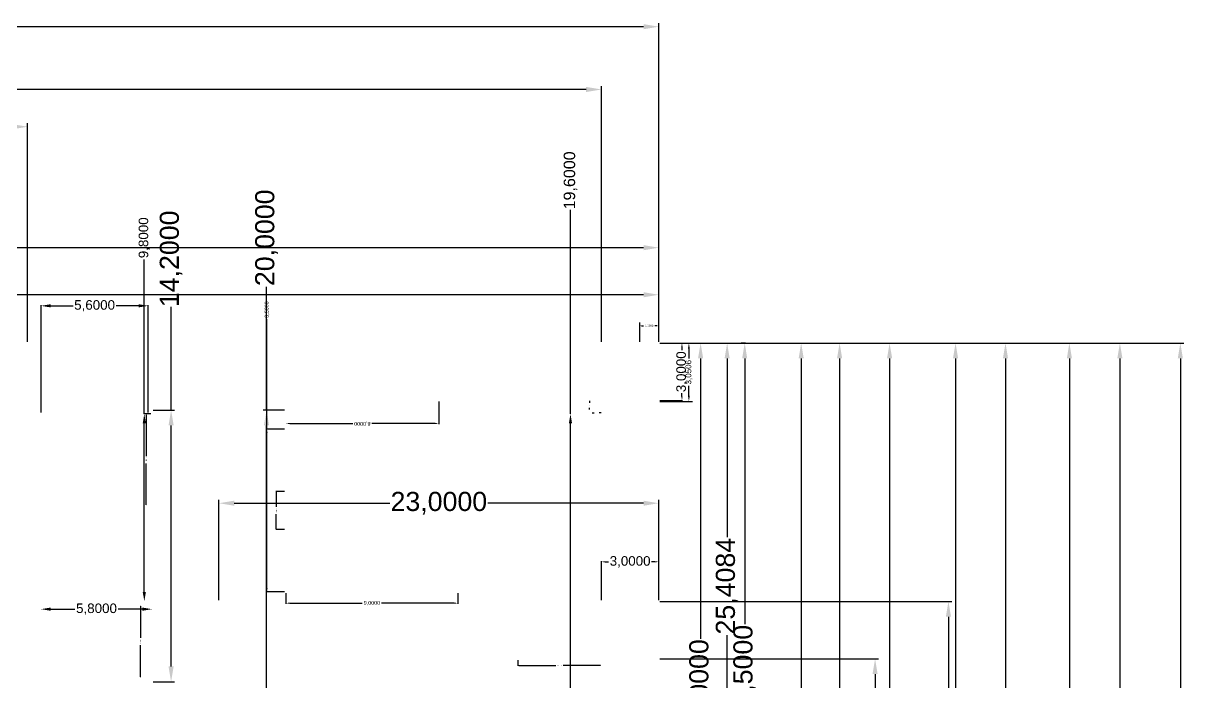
# Model space of a CAD drawing. Header units: millimetres. Extents: x -129 to 171, y -129 to 202.
# Drawn here: x 98.4 to 159.1, y 113.4 to 147.8 of the extents above; entities that cross this region are included whole.
import ezdxf

# ---------------------------------------------------------------- set-up
doc = ezdxf.new("R2010")
doc.units = ezdxf.units.MM
doc.header["$MEASUREMENT"] = 0
for name, color, linetype, plot in [('Dimenisuni corp 1', 11, 'Continuous', False), ('Dimensiune acoperis', 11, 'Continuous', False), ('Dimensiuni corp 0', 11, 'Continuous', False), ('Dimensiuni interior_0', 11, 'Continuous', False), ('Dimensiuni interior_1', 11, 'Continuous', False), ('Dimensiuni scară', 11, 'Continuous', False)]:
    doc.layers.add(name, color=color, linetype=linetype, plot=plot)
doc.styles.get("Standard").update_dxf_attribs({"font": 'arial.ttf'})
doc.dimstyles.new('Mici', dxfattribs={"dimtxt": 0.05, "dimasz": 0.05, "dimexe": 0.03, "dimexo": 0.0625, "dimgap": 0.09, "dimtad": 0, "dimdec": 4, "dimzin": 0, "dimtxsty": 'Standard', "dimcen": 0.09, "dimclrd": 1, "dimclre": 1, "dimadec": 0, "dimazin": 0, "dimtfac": 1, "dimtdec": 4, "dimtofl": 0, "dimtmove": 0, "dimatfit": 3, "dimfxl": 1, "dimtolj": 1, "dimtzin": 0, "dimarcsym": 0})
doc.dimstyles.get("Standard").update_dxf_attribs({"dimtxt": 0.18, "dimasz": 0.18, "dimexe": 0.18, "dimexo": 0.0625, "dimgap": 0.09, "dimtad": 0, "dimtih": 1, "dimtoh": 1, "dimdec": 4, "dimzin": 0, "dimdsep": 46, "dimtxsty": 'Standard', "dimcen": 0.09, "dimadec": 0, "dimazin": 0, "dimtfac": 1, "dimtdec": 4, "dimtofl": 0, "dimtmove": 0, "dimatfit": 3, "dimfxl": 1, "dimtolj": 1, "dimtzin": 0, "dimarcsym": 0})

# ---------------------------------------------------------------- blocks, each defined once
blk = doc.blocks.new('*D59')
at = {"layer": 'Defpoints', "color": 0, "transparency": 16777216}
for p in [(46.877, 146.801), (46.877, 133.551), (143.877, 133.551)]:
    blk.add_point(p, dxfattribs=at)
at = {"layer": 'Dimenisuni corp 1', "color": 1, "lineweight": -2, "transparency": 16777216}
for p, q in [((46.877, 133.614), (46.877, 146.981)), ((143.877, 133.614), (143.877, 146.981)), ((47.677, 146.801), (92.824, 146.801)), ((143.077, 146.801), (97.929, 146.801))]:
    blk.add_line(p, q, dxfattribs=at)
at = {"layer": 'Dimenisuni corp 1', "color": 1, "transparency": 16777216}
for points in [[(47.677, 146.934), (47.677, 146.667), (46.877, 146.801)], [(143.077, 146.934), (143.077, 146.667), (143.877, 146.801)]]:
    blk.add_solid(points, dxfattribs=at)
at = {"layer": 'Dimenisuni corp 1', "color": 0, "transparency": 16777216, "insert": (95.377, 146.801), "char_height": 1, "attachment_point": 5}
blk.add_mtext('\\A1;97,0000', dxfattribs=at)
blk = doc.blocks.new('*D60')
at = {"layer": 'Defpoints', "color": 0, "transparency": 16777216}
for p in [(146.877, 133.551), (146.877, 100.551), (149.062, 100.551)]:
    blk.add_point(p, dxfattribs=at)
at = {"layer": 'Dimenisuni corp 1', "color": 1, "lineweight": -2, "transparency": 16777216}
for p, q in [((146.939, 133.551), (149.242, 133.551)), ((149.062, 132.751), (149.062, 118.103)), ((149.062, 101.351), (149.062, 112.999)), ((146.939, 100.551), (149.242, 100.551))]:
    blk.add_line(p, q, dxfattribs=at)
at = {"layer": 'Dimenisuni corp 1', "color": 1, "transparency": 16777216}
for points in [[(148.929, 132.751), (149.196, 132.751), (149.062, 133.551)], [(148.929, 101.351), (149.196, 101.351), (149.062, 100.551)]]:
    blk.add_solid(points, dxfattribs=at)
at = {"layer": 'Dimenisuni corp 1', "color": 0, "transparency": 16777216, "insert": (149.062, 115.551), "char_height": 1, "attachment_point": 5, "rotation": 90}
blk.add_mtext('\\A1;33,0000', dxfattribs=at)
blk = doc.blocks.new('*D76')
at = {"layer": 'Defpoints', "color": 0, "transparency": 16777216}
for p in [(74.878, 136.074), (74.878, 133.551), (146.877, 133.551)]:
    blk.add_point(p, dxfattribs=at)
at = {"layer": 'Dimensiune acoperis', "color": 1, "lineweight": -2, "transparency": 16777216}
for p, q in [((74.878, 133.614), (74.878, 136.254)), ((75.678, 136.074), (107.823, 136.074)), ((146.077, 136.074), (112.931, 136.074)), ((146.877, 133.614), (146.877, 136.254))]:
    blk.add_line(p, q, dxfattribs=at)
at = {"layer": 'Dimensiune acoperis', "color": 1, "transparency": 16777216}
for points in [[(75.678, 136.208), (75.678, 135.941), (74.878, 136.074)], [(146.077, 136.208), (146.077, 135.941), (146.877, 136.074)]]:
    blk.add_solid(points, dxfattribs=at)
at = {"layer": 'Dimensiune acoperis', "color": 0, "transparency": 16777216, "insert": (110.377, 136.074), "char_height": 1, "attachment_point": 5}
blk.add_mtext('\\A1;71,9985', dxfattribs=at)
blk = doc.blocks.new('*D77')
at = {"layer": 'Defpoints', "color": 0, "transparency": 16777216}
for p in [(46.877, 138.534), (46.877, 134.551), (146.877, 133.551)]:
    blk.add_point(p, dxfattribs=at)
at = {"layer": 'Dimensiune acoperis', "color": 1, "lineweight": -2, "transparency": 16777216}
for p, q in [((46.877, 134.614), (46.877, 138.714)), ((47.677, 138.534), (93.983, 138.534)), ((146.077, 138.534), (99.77, 138.534)), ((146.877, 133.614), (146.877, 138.714))]:
    blk.add_line(p, q, dxfattribs=at)
at = {"layer": 'Dimensiune acoperis', "color": 1, "transparency": 16777216}
for points in [[(47.677, 138.668), (47.677, 138.401), (46.877, 138.534)], [(146.077, 138.668), (146.077, 138.401), (146.877, 138.534)]]:
    blk.add_solid(points, dxfattribs=at)
at = {"layer": 'Dimensiune acoperis', "color": 0, "transparency": 16777216, "insert": (96.877, 138.534), "char_height": 1, "attachment_point": 5}
blk.add_mtext('\\A1;100,0000', dxfattribs=at)
blk = doc.blocks.new('*D150')
at = {"layer": 'Defpoints', "color": 0, "transparency": 16777216}
for p in [(143.377, 130.051), (143.877, 130.051), (143.877, 129.896)]:
    blk.add_point(p, dxfattribs=at)
at = {"layer": 'Dimensiuni interior_1', "color": 1, "lineweight": -2, "transparency": 16777216}
for p, q in [((143.397, 129.896), (143.495, 129.896)), ((143.857, 129.896), (143.758, 129.896))]:
    blk.add_line(p, q, dxfattribs=at)
at = {"layer": 'Dimensiuni interior_1', "color": 1, "transparency": 16777216}
for points in [[(143.397, 129.9), (143.397, 129.893), (143.377, 129.896)], [(143.857, 129.9), (143.857, 129.893), (143.877, 129.896)]]:
    blk.add_solid(points, dxfattribs=at)
at = {"layer": 'Dimensiuni interior_1', "color": 0, "transparency": 16777216, "insert": (143.627, 129.896), "char_height": 0.02, "attachment_point": 5}
blk.add_mtext('\\A1;0,5000', dxfattribs=at)
blk = doc.blocks.new('*D151')
at = {"layer": 'Defpoints', "color": 0, "transparency": 16777216}
for p in [(143.257, 130.551), (143.377, 130.551), (143.377, 130.051)]:
    blk.add_point(p, dxfattribs=at)
at = {"layer": 'Dimensiuni interior_1', "color": 1, "lineweight": -2, "transparency": 16777216}
for p, q in [((143.257, 130.531), (143.257, 130.433)), ((143.257, 130.071), (143.257, 130.17))]:
    blk.add_line(p, q, dxfattribs=at)
at = {"layer": 'Dimensiuni interior_1', "color": 1, "transparency": 16777216}
for points in [[(143.253, 130.531), (143.26, 130.531), (143.257, 130.551)], [(143.253, 130.071), (143.26, 130.071), (143.257, 130.051)]]:
    blk.add_solid(points, dxfattribs=at)
at = {"layer": 'Dimensiuni interior_1', "color": 0, "transparency": 16777216, "insert": (143.257, 130.301), "char_height": 0.02, "attachment_point": 5, "rotation": 90}
blk.add_mtext('\\A1;0,5000', dxfattribs=at)
blk = doc.blocks.new('*D153')
at = {"layer": 'Defpoints', "color": 0, "transparency": 16777216}
for p in [(127.377, 130.051), (126.365, 110.051), (127.377, 110.051)]:
    blk.add_point(p, dxfattribs=at)
at = {"layer": 'Dimensiuni interior_1', "color": 1, "lineweight": -2, "transparency": 16777216}
for p, q in [((126.365, 130.051), (126.365, 136.49)), ((127.314, 130.051), (126.185, 130.051)), ((126.365, 110.851), (126.365, 129.251)), ((127.314, 110.051), (126.185, 110.051))]:
    blk.add_line(p, q, dxfattribs=at)
at = {"layer": 'Dimensiuni interior_1', "color": 1, "transparency": 16777216}
for points in [[(126.231, 129.251), (126.498, 129.251), (126.365, 130.051)], [(126.231, 110.851), (126.498, 110.851), (126.365, 110.051)]]:
    blk.add_solid(points, dxfattribs=at)
at = {"layer": 'Dimensiuni interior_1', "color": 0, "transparency": 16777216, "insert": (126.365, 139.051), "char_height": 1, "attachment_point": 5, "rotation": 90}
blk.add_mtext('\\A1;20,0000', dxfattribs=at)
blk = doc.blocks.new('*D155')
at = {"layer": 'Defpoints', "color": 0, "transparency": 16777216}
for p in [(143.177, 129.851), (142.258, 110.251), (143.177, 110.251)]:
    blk.add_point(p, dxfattribs=at)
at = {"layer": 'Dimensiuni interior_1', "color": 1, "lineweight": -2, "transparency": 16777216}
for p, q in [((142.258, 129.851), (142.258, 140.512)), ((142.258, 110.751), (142.258, 129.351))]:
    blk.add_line(p, q, dxfattribs=at)
at = {"layer": 'Dimensiuni interior_1', "color": 1, "transparency": 16777216}
for points in [[(142.175, 129.351), (142.342, 129.351), (142.258, 129.851)], [(142.175, 110.751), (142.342, 110.751), (142.258, 110.251)]]:
    blk.add_solid(points, dxfattribs=at)
at = {"layer": 'Dimensiuni interior_1', "color": 0, "transparency": 16777216, "insert": (142.258, 142.051), "char_height": 0.6, "attachment_point": 5, "rotation": 90}
blk.add_mtext('\\A1;19,6000', dxfattribs=at)
blk = doc.blocks.new('*D158')
at = {"layer": 'Defpoints', "color": 0, "transparency": 16777216}
for p in [(127.377, 129.051), (126.389, 120.551), (127.377, 120.551)]:
    blk.add_point(p, dxfattribs=at)
at = {"layer": 'Dimensiuni interior_1', "color": 1, "lineweight": -2, "transparency": 16777216}
for p, q in [((126.389, 129.051), (126.389, 134.796)), ((127.314, 129.051), (126.359, 129.051)), ((126.389, 120.751), (126.389, 128.851)), ((127.314, 120.551), (126.359, 120.551))]:
    blk.add_line(p, q, dxfattribs=at)
at = {"layer": 'Dimensiuni interior_1', "color": 1, "transparency": 16777216}
for points in [[(126.356, 128.851), (126.422, 128.851), (126.389, 129.051)], [(126.356, 120.751), (126.422, 120.751), (126.389, 120.551)]]:
    blk.add_solid(points, dxfattribs=at)
at = {"layer": 'Dimensiuni interior_1', "color": 0, "transparency": 16777216, "insert": (126.389, 135.301), "char_height": 0.2, "attachment_point": 5, "rotation": 90}
blk.add_mtext('\\A1;8,5000', dxfattribs=at)
blk = doc.blocks.new('*D159')
at = {"layer": 'Defpoints', "color": 0, "transparency": 16777216}
for p in [(127.377, 120.551), (136.377, 120.551), (136.377, 119.958)]:
    blk.add_point(p, dxfattribs=at)
at = {"layer": 'Dimensiuni interior_1', "color": 1, "lineweight": -2, "transparency": 16777216}
for p, q in [((127.377, 120.489), (127.377, 119.928)), ((136.377, 120.489), (136.377, 119.928)), ((127.577, 119.958), (131.372, 119.958)), ((136.177, 119.958), (132.381, 119.958))]:
    blk.add_line(p, q, dxfattribs=at)
at = {"layer": 'Dimensiuni interior_1', "color": 1, "transparency": 16777216}
for points in [[(127.577, 119.991), (127.577, 119.925), (127.377, 119.958)], [(136.177, 119.991), (136.177, 119.925), (136.377, 119.958)]]:
    blk.add_solid(points, dxfattribs=at)
at = {"layer": 'Dimensiuni interior_1', "color": 0, "transparency": 16777216, "insert": (131.877, 119.958), "char_height": 0.2, "attachment_point": 5}
blk.add_mtext('\\A1;9,0000', dxfattribs=at)
blk = doc.blocks.new('*D161')
at = {"layer": 'Defpoints', "color": 0, "transparency": 16777216}
for p in [(126.879, 125.801), (127.377, 125.801), (127.377, 123.801)]:
    blk.add_point(p, dxfattribs=at)
at = {"layer": 'Dimensiuni interior_1', "color": 1, "lineweight": -2, "transparency": 16777216}
for p, q in [((127.314, 125.801), (126.849, 125.801)), ((126.879, 125.751), (126.879, 124.995)), ((126.879, 123.851), (126.879, 124.607)), ((127.314, 123.801), (126.849, 123.801))]:
    blk.add_line(p, q, dxfattribs=at)
at = {"layer": 'Dimensiuni interior_1', "color": 1, "transparency": 16777216}
for points in [[(126.887, 125.751), (126.871, 125.751), (126.879, 125.801)], [(126.887, 123.851), (126.871, 123.851), (126.879, 123.801)]]:
    blk.add_solid(points, dxfattribs=at)
at = {"layer": 'Dimensiuni interior_1', "color": 0, "transparency": 16777216, "insert": (126.879, 124.801), "char_height": 0.05, "attachment_point": 5, "rotation": 270}
blk.add_mtext('\\A1;2,0000', dxfattribs=at)
blk = doc.blocks.new('*D165')
at = {"layer": 'Defpoints', "color": 0, "transparency": 16777216}
for p in [(120.377, 130.051), (121.377, 130.051), (120.377, 115.851)]:
    blk.add_point(p, dxfattribs=at)
at = {"layer": 'Dimensiuni interior_1', "color": 1, "lineweight": -2, "transparency": 16777216}
for p, q in [((121.377, 130.051), (121.377, 135.446)), ((120.439, 130.051), (121.557, 130.051)), ((121.377, 116.651), (121.377, 129.251)), ((120.439, 115.851), (121.557, 115.851))]:
    blk.add_line(p, q, dxfattribs=at)
at = {"layer": 'Dimensiuni interior_1', "color": 1, "transparency": 16777216}
for points in [[(121.243, 129.251), (121.51, 129.251), (121.377, 130.051)], [(121.243, 116.651), (121.51, 116.651), (121.377, 115.851)]]:
    blk.add_solid(points, dxfattribs=at)
at = {"layer": 'Dimensiuni interior_1', "color": 0, "transparency": 16777216, "insert": (121.377, 137.951), "char_height": 1, "attachment_point": 5, "rotation": 90}
blk.add_mtext('\\A1;14,2000', dxfattribs=at)
blk = doc.blocks.new('*D171')
at = {"layer": 'Defpoints', "color": 0, "transparency": 16777216}
for p in [(120.077, 129.851), (120.377, 129.851), (120.377, 125.051)]:
    blk.add_point(p, dxfattribs=at)
at = {"layer": 'Dimensiuni interior_1', "color": 1, "lineweight": -2, "transparency": 16777216}
for p, q in [((120.077, 129.801), (120.077, 127.646)), ((120.077, 125.101), (120.077, 127.257))]:
    blk.add_line(p, q, dxfattribs=at)
at = {"layer": 'Dimensiuni interior_1', "color": 1, "transparency": 16777216}
for points in [[(120.068, 129.801), (120.085, 129.801), (120.077, 129.851)], [(120.068, 125.101), (120.085, 125.101), (120.077, 125.051)]]:
    blk.add_solid(points, dxfattribs=at)
at = {"layer": 'Dimensiuni interior_1', "color": 0, "transparency": 16777216, "insert": (120.077, 127.451), "char_height": 0.05, "attachment_point": 5, "rotation": 90}
blk.add_mtext('\\A1;4,8000', dxfattribs=at)
blk = doc.blocks.new('*D172')
at = {"layer": 'Defpoints', "color": 0, "transparency": 16777216}
for p in [(119.777, 119.851), (120.377, 119.851), (120.077, 116.051)]:
    blk.add_point(p, dxfattribs=at)
at = {"layer": 'Dimensiuni interior_1', "color": 1, "lineweight": -2, "transparency": 16777216}
for p, q in [((119.777, 119.801), (119.777, 118.145)), ((119.777, 116.101), (119.777, 117.758))]:
    blk.add_line(p, q, dxfattribs=at)
at = {"layer": 'Dimensiuni interior_1', "color": 1, "transparency": 16777216}
for points in [[(119.768, 119.801), (119.785, 119.801), (119.777, 119.851)], [(119.768, 116.101), (119.785, 116.101), (119.777, 116.051)]]:
    blk.add_solid(points, dxfattribs=at)
at = {"layer": 'Dimensiuni interior_1', "color": 0, "transparency": 16777216, "insert": (119.777, 117.951), "char_height": 0.05, "attachment_point": 5, "rotation": 90}
blk.add_mtext('\\A1;3,8000', dxfattribs=at)
blk = doc.blocks.new('*D173')
at = {"layer": 'Defpoints', "color": 0, "transparency": 16777216}
for p in [(119.977, 129.851), (120.377, 129.851), (120.377, 120.051)]:
    blk.add_point(p, dxfattribs=at)
at = {"layer": 'Dimensiuni interior_1', "color": 1, "lineweight": -2, "transparency": 16777216}
for p, q in [((119.977, 129.851), (119.977, 137.924)), ((120.314, 129.851), (119.947, 129.851)), ((119.977, 120.551), (119.977, 129.351))]:
    blk.add_line(p, q, dxfattribs=at)
at = {"layer": 'Dimensiuni interior_1', "color": 1, "transparency": 16777216}
for points in [[(119.893, 129.351), (120.06, 129.351), (119.977, 129.851)], [(119.893, 120.551), (120.06, 120.551), (119.977, 120.051)]]:
    blk.add_solid(points, dxfattribs=at)
at = {"layer": 'Dimensiuni interior_1', "color": 0, "transparency": 16777216, "insert": (119.977, 139.051), "char_height": 0.5, "attachment_point": 5, "rotation": 90}
blk.add_mtext('\\A1;9,8000', dxfattribs=at)
blk = doc.blocks.new('*D190')
at = {"layer": 'Defpoints', "color": 0, "transparency": 16777216}
for p in [(114.577, 135.496), (114.577, 129.851), (120.177, 129.851)]:
    blk.add_point(p, dxfattribs=at)
at = {"layer": 'Dimensiuni interior_1', "color": 1, "lineweight": -2, "transparency": 16777216}
for p, q in [((114.577, 129.914), (114.577, 135.526)), ((115.077, 135.496), (116.25, 135.496)), ((119.677, 135.496), (118.504, 135.496)), ((120.177, 129.914), (120.177, 135.526))]:
    blk.add_line(p, q, dxfattribs=at)
at = {"layer": 'Dimensiuni interior_1', "color": 1, "transparency": 16777216}
for points in [[(115.077, 135.58), (115.077, 135.413), (114.577, 135.496)], [(119.677, 135.58), (119.677, 135.413), (120.177, 135.496)]]:
    blk.add_solid(points, dxfattribs=at)
at = {"layer": 'Dimensiuni interior_1', "color": 0, "transparency": 16777216, "insert": (117.377, 135.496), "char_height": 0.5, "attachment_point": 5}
blk.add_mtext('\\A1;5,6000', dxfattribs=at)
blk = doc.blocks.new('*D191')
at = {"layer": 'Defpoints', "color": 0, "transparency": 16777216}
for p in [(114.577, 119.851), (114.577, 119.646), (120.377, 119.851)]:
    blk.add_point(p, dxfattribs=at)
at = {"layer": 'Dimensiuni interior_1', "color": 1, "lineweight": -2, "transparency": 16777216}
for p, q in [((115.077, 119.646), (116.35, 119.646)), ((119.877, 119.646), (118.604, 119.646))]:
    blk.add_line(p, q, dxfattribs=at)
at = {"layer": 'Dimensiuni interior_1', "color": 1, "transparency": 16777216}
for points in [[(115.077, 119.729), (115.077, 119.563), (114.577, 119.646)], [(119.877, 119.729), (119.877, 119.563), (120.377, 119.646)]]:
    blk.add_solid(points, dxfattribs=at)
at = {"layer": 'Dimensiuni interior_1', "color": 0, "transparency": 16777216, "insert": (117.477, 119.646), "char_height": 0.5, "attachment_point": 5}
blk.add_mtext('\\A1;5,8000', dxfattribs=at)
blk = doc.blocks.new('*D253')
at = {"layer": 'Defpoints', "color": 0, "transparency": 16777216}
for p in [(146.877, 133.551), (150.45, 133.551), (146.877, 108.143)]:
    blk.add_point(p, dxfattribs=at)
at = {"layer": 'Dimensiune acoperis', "color": 1, "lineweight": -2, "transparency": 16777216}
for p, q in [((146.939, 133.551), (150.63, 133.551)), ((150.45, 132.751), (150.45, 123.407)), ((150.45, 108.943), (150.45, 118.286)), ((146.939, 108.143), (150.63, 108.143))]:
    blk.add_line(p, q, dxfattribs=at)
at = {"layer": 'Dimensiune acoperis', "color": 1, "transparency": 16777216}
for points in [[(150.317, 132.751), (150.583, 132.751), (150.45, 133.551)], [(150.317, 108.943), (150.583, 108.943), (150.45, 108.143)]]:
    blk.add_solid(points, dxfattribs=at)
at = {"layer": 'Dimensiune acoperis', "color": 0, "transparency": 16777216, "insert": (150.45, 120.846), "char_height": 1, "attachment_point": 5, "rotation": 90}
blk.add_mtext('\\A1;25,4084', dxfattribs=at)
blk = doc.blocks.new('*D255')
at = {"layer": 'Defpoints', "color": 0, "transparency": 16777216}
for p in [(146.877, 133.551), (148.45, 133.551), (146.877, 130.501)]:
    blk.add_point(p, dxfattribs=at)
at = {"layer": 'Dimensiune acoperis', "color": 1, "lineweight": -2, "transparency": 16777216}
for p, q in [((146.939, 133.551), (148.63, 133.551)), ((148.45, 133.251), (148.45, 132.739)), ((148.45, 130.801), (148.45, 131.314)), ((146.939, 130.501), (148.63, 130.501))]:
    blk.add_line(p, q, dxfattribs=at)
at = {"layer": 'Dimensiune acoperis', "color": 1, "transparency": 16777216}
for points in [[(148.4, 133.251), (148.5, 133.251), (148.45, 133.551)], [(148.4, 130.801), (148.5, 130.801), (148.45, 130.501)]]:
    blk.add_solid(points, dxfattribs=at)
at = {"layer": 'Dimensiune acoperis', "color": 0, "transparency": 16777216, "insert": (148.45, 132.026), "char_height": 0.3, "attachment_point": 5, "rotation": 90}
blk.add_mtext('\\A1;3,0506', dxfattribs=at)
blk = doc.blocks.new('*D276')
at = {"layer": 'Defpoints', "color": 0, "transparency": 16777216}
for p in [(113.877, 144.854), (46.877, 133.551), (113.877, 133.551)]:
    blk.add_point(p, dxfattribs=at)
at = {"layer": 'Dimenisuni corp 1', "color": 1, "lineweight": -2, "transparency": 16777216}
for p, q in [((46.877, 133.614), (46.877, 145.034)), ((113.877, 133.614), (113.877, 145.034)), ((47.677, 144.854), (77.821, 144.854)), ((113.077, 144.854), (82.932, 144.854))]:
    blk.add_line(p, q, dxfattribs=at)
at = {"layer": 'Dimenisuni corp 1', "color": 1, "transparency": 16777216}
for points in [[(47.677, 144.987), (47.677, 144.72), (46.877, 144.854)], [(113.077, 144.987), (113.077, 144.72), (113.877, 144.854)]]:
    blk.add_solid(points, dxfattribs=at)
at = {"layer": 'Dimenisuni corp 1', "color": 0, "transparency": 16777216, "insert": (80.377, 144.854), "char_height": 1, "attachment_point": 5}
blk.add_mtext('\\A1;67,0000', dxfattribs=at)
blk = doc.blocks.new('*D277')
at = {"layer": 'Defpoints', "color": 0, "transparency": 16777216}
for p in [(146.877, 150.082), (46.877, 133.551), (146.877, 133.551)]:
    blk.add_point(p, dxfattribs=at)
at = {"layer": 'Dimenisuni corp 1', "color": 1, "lineweight": -2, "transparency": 16777216}
for p, q in [((46.877, 133.614), (46.877, 150.262)), ((47.677, 150.082), (93.983, 150.082)), ((146.077, 150.082), (99.77, 150.082)), ((146.877, 133.614), (146.877, 150.262))]:
    blk.add_line(p, q, dxfattribs=at)
at = {"layer": 'Dimenisuni corp 1', "color": 1, "transparency": 16777216}
for points in [[(47.677, 150.215), (47.677, 149.948), (46.877, 150.082)], [(146.077, 150.215), (146.077, 149.948), (146.877, 150.082)]]:
    blk.add_solid(points, dxfattribs=at)
at = {"layer": 'Dimenisuni corp 1', "color": 0, "transparency": 16777216, "insert": (96.877, 150.082), "char_height": 1, "attachment_point": 5}
blk.add_mtext('\\A1;100,0000', dxfattribs=at)
blk = doc.blocks.new('*D279')
at = {"layer": 'Defpoints', "color": 0, "transparency": 16777216}
for p in [(146.877, 133.551), (148.087, 133.551), (146.877, 130.551)]:
    blk.add_point(p, dxfattribs=at)
at = {"layer": 'Dimenisuni corp 1', "color": 1, "lineweight": -2, "transparency": 16777216}
for p, q in [((146.939, 133.551), (148.117, 133.551)), ((148.087, 133.351), (148.087, 133.178)), ((146.939, 130.551), (148.117, 130.551)), ((148.087, 130.751), (148.087, 130.924))]:
    blk.add_line(p, q, dxfattribs=at)
at = {"layer": 'Dimenisuni corp 1', "color": 1, "transparency": 16777216}
for points in [[(148.054, 133.351), (148.121, 133.351), (148.087, 133.551)], [(148.054, 130.751), (148.121, 130.751), (148.087, 130.551)]]:
    blk.add_solid(points, dxfattribs=at)
at = {"layer": 'Dimenisuni corp 1', "color": 0, "transparency": 16777216, "insert": (148.087, 132.051), "char_height": 0.5, "attachment_point": 5, "rotation": 90}
blk.add_mtext('\\A1;3,0000', dxfattribs=at)
blk = doc.blocks.new('*D280')
at = {"layer": 'Defpoints', "color": 0, "transparency": 16777216}
for p in [(151.468, 133.551), (146.877, 99.051), (151.368, 99.051)]:
    blk.add_point(p, dxfattribs=at)
at = {"layer": 'Dimenisuni corp 1', "color": 1, "lineweight": -2, "transparency": 16777216}
for p, q in [((151.406, 133.551), (151.188, 133.551)), ((151.368, 132.751), (151.368, 118.853)), ((151.368, 99.851), (151.368, 113.749)), ((146.939, 99.051), (151.548, 99.051))]:
    blk.add_line(p, q, dxfattribs=at)
at = {"layer": 'Dimenisuni corp 1', "color": 1, "transparency": 16777216}
for points in [[(151.235, 132.751), (151.501, 132.751), (151.368, 133.551)], [(151.235, 99.851), (151.501, 99.851), (151.368, 99.051)]]:
    blk.add_solid(points, dxfattribs=at)
at = {"layer": 'Dimenisuni corp 1', "color": 0, "transparency": 16777216, "insert": (151.368, 116.301), "char_height": 1, "attachment_point": 5, "rotation": 90}
blk.add_mtext('\\A1;34,5000', dxfattribs=at)
blk = doc.blocks.new('*D281')
at = {"layer": 'Defpoints', "color": 0, "transparency": 16777216}
for p in [(146.877, 133.551), (133.877, 89.551), (154.321, 89.551)]:
    blk.add_point(p, dxfattribs=at)
at = {"layer": 'Dimenisuni corp 1', "color": 1, "lineweight": -2, "transparency": 16777216}
for p, q in [((146.939, 133.551), (154.501, 133.551)), ((154.321, 132.751), (154.321, 114.124)), ((154.321, 90.351), (154.321, 108.979)), ((133.939, 89.551), (154.501, 89.551))]:
    blk.add_line(p, q, dxfattribs=at)
at = {"layer": 'Dimenisuni corp 1', "color": 1, "transparency": 16777216}
for points in [[(154.188, 132.751), (154.454, 132.751), (154.321, 133.551)], [(154.188, 90.351), (154.454, 90.351), (154.321, 89.551)]]:
    blk.add_solid(points, dxfattribs=at)
at = {"layer": 'Dimenisuni corp 1', "color": 0, "transparency": 16777216, "insert": (154.321, 111.551), "char_height": 1, "attachment_point": 5, "rotation": 90}
blk.add_mtext('\\A1;44,0000', dxfattribs=at)
blk = doc.blocks.new('*D282')
at = {"layer": 'Defpoints', "color": 0, "transparency": 16777216}
for p in [(146.877, 133.551), (132.377, 88.051), (156.331, 88.051)]:
    blk.add_point(p, dxfattribs=at)
at = {"layer": 'Dimenisuni corp 1', "color": 1, "lineweight": -2, "transparency": 16777216}
for p, q in [((146.939, 133.551), (156.511, 133.551)), ((156.331, 132.751), (156.331, 113.374)), ((156.331, 88.851), (156.331, 108.229)), ((132.439, 88.051), (156.511, 88.051))]:
    blk.add_line(p, q, dxfattribs=at)
at = {"layer": 'Dimenisuni corp 1', "color": 1, "transparency": 16777216}
for points in [[(156.197, 132.751), (156.464, 132.751), (156.331, 133.551)], [(156.197, 88.851), (156.464, 88.851), (156.331, 88.051)]]:
    blk.add_solid(points, dxfattribs=at)
at = {"layer": 'Dimenisuni corp 1', "color": 0, "transparency": 16777216, "insert": (156.331, 110.801), "char_height": 1, "attachment_point": 5, "rotation": 90}
blk.add_mtext('\\A1;45,5000', dxfattribs=at)
blk = doc.blocks.new('*D283')
at = {"layer": 'Defpoints', "color": 0, "transparency": 16777216}
for p in [(146.877, 133.551), (146.877, 68.801), (158.943, 68.801)]:
    blk.add_point(p, dxfattribs=at)
at = {"layer": 'Dimenisuni corp 1', "color": 1, "lineweight": -2, "transparency": 16777216}
for p, q in [((146.939, 133.551), (159.123, 133.551)), ((158.943, 132.751), (158.943, 103.732)), ((158.943, 69.601), (158.943, 98.621)), ((146.939, 68.801), (159.123, 68.801))]:
    blk.add_line(p, q, dxfattribs=at)
at = {"layer": 'Dimenisuni corp 1', "color": 1, "transparency": 16777216}
for points in [[(158.81, 132.751), (159.077, 132.751), (158.943, 133.551)], [(158.81, 69.601), (159.077, 69.601), (158.943, 68.801)]]:
    blk.add_solid(points, dxfattribs=at)
at = {"layer": 'Dimenisuni corp 1', "color": 0, "transparency": 16777216, "insert": (158.943, 101.176), "char_height": 1, "attachment_point": 5, "rotation": 90}
blk.add_mtext('\\A1;64,7500', dxfattribs=at)
blk = doc.blocks.new('*D284')
at = {"layer": 'Defpoints', "color": 0, "transparency": 16777216}
for p in [(146.877, 133.551), (146.877, 67.301), (162.393, 67.301)]:
    blk.add_point(p, dxfattribs=at)
at = {"layer": 'Dimenisuni corp 1', "color": 1, "lineweight": -2, "transparency": 16777216}
for p, q in [((146.939, 133.551), (162.573, 133.551)), ((162.393, 132.751), (162.393, 102.982)), ((162.393, 68.101), (162.393, 97.871)), ((146.939, 67.301), (162.573, 67.301))]:
    blk.add_line(p, q, dxfattribs=at)
at = {"layer": 'Dimenisuni corp 1', "color": 1, "transparency": 16777216}
for points in [[(162.26, 132.751), (162.527, 132.751), (162.393, 133.551)], [(162.26, 68.101), (162.527, 68.101), (162.393, 67.301)]]:
    blk.add_solid(points, dxfattribs=at)
at = {"layer": 'Dimenisuni corp 1', "color": 0, "transparency": 16777216, "insert": (162.393, 100.426), "char_height": 1, "attachment_point": 5, "rotation": 90}
blk.add_mtext('\\A1;66,2500', dxfattribs=at)
blk = doc.blocks.new('*D292')
at = {"layer": 'Defpoints', "color": 0, "transparency": 16777216}
for p in [(146.877, 117.051), (158.185, 117.051), (146.877, 30.051)]:
    blk.add_point(p, dxfattribs=at)
at = {"layer": 'Dimensiuni corp 0', "color": 1, "lineweight": -2, "transparency": 16777216}
for p, q in [((146.939, 117.051), (158.365, 117.051)), ((158.185, 116.251), (158.185, 76.104)), ((158.185, 30.851), (158.185, 70.998)), ((146.939, 30.051), (158.365, 30.051))]:
    blk.add_line(p, q, dxfattribs=at)
at = {"layer": 'Dimensiuni corp 0', "color": 1, "transparency": 16777216}
for points in [[(158.052, 116.251), (158.319, 116.251), (158.185, 117.051)], [(158.052, 30.851), (158.319, 30.851), (158.185, 30.051)]]:
    blk.add_solid(points, dxfattribs=at)
at = {"layer": 'Dimensiuni corp 0', "color": 0, "transparency": 16777216, "insert": (158.185, 73.551), "char_height": 1, "attachment_point": 5, "rotation": 90}
blk.add_mtext('\\A1;87,0000', dxfattribs=at)
blk = doc.blocks.new('*D293')
at = {"layer": 'Defpoints', "color": 0, "transparency": 16777216}
for p in [(146.877, 120.051), (162.021, 120.051), (146.877, 30.051)]:
    blk.add_point(p, dxfattribs=at)
at = {"layer": 'Dimensiuni corp 0', "color": 1, "lineweight": -2, "transparency": 16777216}
for p, q in [((146.939, 120.051), (162.201, 120.051)), ((162.021, 119.251), (162.021, 77.604)), ((162.021, 30.851), (162.021, 72.499)), ((146.939, 30.051), (162.201, 30.051))]:
    blk.add_line(p, q, dxfattribs=at)
at = {"layer": 'Dimensiuni corp 0', "color": 1, "transparency": 16777216}
for points in [[(161.888, 119.251), (162.154, 119.251), (162.021, 120.051)], [(161.888, 30.851), (162.154, 30.851), (162.021, 30.051)]]:
    blk.add_solid(points, dxfattribs=at)
at = {"layer": 'Dimensiuni corp 0', "color": 0, "transparency": 16777216, "insert": (162.021, 75.051), "char_height": 1, "attachment_point": 5, "rotation": 90}
blk.add_mtext('\\A1;90,0000', dxfattribs=at)
blk = doc.blocks.new('*D294')
at = {"layer": 'Defpoints', "color": 0, "transparency": 16777216}
for p in [(143.877, 122.119), (143.877, 120.051), (146.877, 120.051)]:
    blk.add_point(p, dxfattribs=at)
at = {"layer": 'Dimensiuni scară', "color": 1, "lineweight": -2, "transparency": 16777216}
for p, q in [((143.877, 120.114), (143.877, 122.149)), ((144.077, 122.119), (144.25, 122.119)), ((146.677, 122.119), (146.503, 122.119)), ((146.877, 120.114), (146.877, 122.149))]:
    blk.add_line(p, q, dxfattribs=at)
at = {"layer": 'Dimensiuni scară', "color": 1, "transparency": 16777216}
for points in [[(144.077, 122.152), (144.077, 122.086), (143.877, 122.119)], [(146.677, 122.152), (146.677, 122.086), (146.877, 122.119)]]:
    blk.add_solid(points, dxfattribs=at)
at = {"layer": 'Dimensiuni scară', "color": 0, "transparency": 16777216, "insert": (145.377, 122.119), "char_height": 0.5, "attachment_point": 5}
blk.add_mtext('\\A1;3,0000', dxfattribs=at)
blk = doc.blocks.new('*D295')
at = {"layer": 'Defpoints', "color": 0, "transparency": 16777216}
for p in [(123.877, 125.181), (123.877, 120.051), (146.877, 120.051)]:
    blk.add_point(p, dxfattribs=at)
at = {"layer": 'Dimensiuni scară', "color": 1, "lineweight": -2, "transparency": 16777216}
for p, q in [((123.877, 120.114), (123.877, 125.361)), ((124.677, 125.181), (132.816, 125.181)), ((146.077, 125.181), (137.938, 125.181)), ((146.877, 120.114), (146.877, 125.361))]:
    blk.add_line(p, q, dxfattribs=at)
at = {"layer": 'Dimensiuni scară', "color": 1, "transparency": 16777216}
for points in [[(124.677, 125.314), (124.677, 125.048), (123.877, 125.181)], [(146.077, 125.314), (146.077, 125.048), (146.877, 125.181)]]:
    blk.add_solid(points, dxfattribs=at)
at = {"layer": 'Dimensiuni scară', "color": 0, "transparency": 16777216, "insert": (135.377, 125.181), "char_height": 1, "attachment_point": 5}
blk.add_mtext('\\A1;23,0000', dxfattribs=at)
blk = doc.blocks.new('*D314')
at = {"layer": 'Defpoints', "color": 0, "transparency": 16777216}
for p in [(146.877, 133.551), (165.003, 133.551), (146.877, 48.051)]:
    blk.add_point(p, dxfattribs=at)
at = {"layer": 'Dimenisuni corp 1', "color": 1, "lineweight": -2, "transparency": 16777216}
for p, q in [((146.939, 133.551), (165.183, 133.551)), ((165.003, 132.751), (165.003, 77.604)), ((165.003, 48.851), (165.003, 72.498)), ((146.939, 48.051), (165.183, 48.051))]:
    blk.add_line(p, q, dxfattribs=at)
at = {"layer": 'Dimenisuni corp 1', "color": 1, "transparency": 16777216}
for points in [[(164.869, 132.751), (165.136, 132.751), (165.003, 133.551)], [(164.869, 48.851), (165.136, 48.851), (165.003, 48.051)]]:
    blk.add_solid(points, dxfattribs=at)
at = {"layer": 'Dimenisuni corp 1', "color": 0, "transparency": 16777216, "insert": (165.003, 75.051), "char_height": 1, "attachment_point": 5, "rotation": 90}
blk.add_mtext('\\A1;85,5000', dxfattribs=at)
blk = doc.blocks.new('*D315')
at = {"layer": 'Defpoints', "color": 0, "transparency": 16777216}
for p in [(146.877, 133.551), (168.345, 133.551), (146.877, 46.551)]:
    blk.add_point(p, dxfattribs=at)
at = {"layer": 'Dimenisuni corp 1', "color": 1, "lineweight": -2, "transparency": 16777216}
for p, q in [((146.939, 133.551), (168.525, 133.551)), ((168.345, 132.751), (168.345, 92.604)), ((168.345, 47.351), (168.345, 87.498)), ((146.939, 46.551), (168.525, 46.551))]:
    blk.add_line(p, q, dxfattribs=at)
at = {"layer": 'Dimenisuni corp 1', "color": 1, "transparency": 16777216}
for points in [[(168.212, 132.751), (168.478, 132.751), (168.345, 133.551)], [(168.212, 47.351), (168.478, 47.351), (168.345, 46.551)]]:
    blk.add_solid(points, dxfattribs=at)
at = {"layer": 'Dimenisuni corp 1', "color": 0, "transparency": 16777216, "insert": (168.345, 90.051), "char_height": 1, "attachment_point": 5, "rotation": 90}
blk.add_mtext('\\A1;87,0000', dxfattribs=at)
blk = doc.blocks.new('*D316')
at = {"layer": 'Defpoints', "color": 0, "transparency": 16777216}
for p in [(146.877, 133.551), (170.985, 133.551), (146.877, 16.551)]:
    blk.add_point(p, dxfattribs=at)
at = {"layer": 'Dimenisuni corp 1', "color": 1, "lineweight": -2, "transparency": 16777216}
for p, q in [((146.939, 133.551), (171.165, 133.551)), ((170.985, 132.751), (170.985, 77.945)), ((170.985, 17.351), (170.985, 72.157)), ((146.939, 16.551), (171.165, 16.551))]:
    blk.add_line(p, q, dxfattribs=at)
at = {"layer": 'Dimenisuni corp 1', "color": 1, "transparency": 16777216}
for points in [[(170.852, 132.751), (171.118, 132.751), (170.985, 133.551)], [(170.852, 17.351), (171.118, 17.351), (170.985, 16.551)]]:
    blk.add_solid(points, dxfattribs=at)
at = {"layer": 'Dimenisuni corp 1', "color": 0, "transparency": 16777216, "insert": (170.985, 75.051), "char_height": 1, "attachment_point": 5, "rotation": 90}
blk.add_mtext('\\A1;117,0000', dxfattribs=at)
blk = doc.blocks.new('*D317')
at = {"layer": 'Defpoints', "color": 0, "transparency": 16777216}
for p in [(146.877, 133.551), (174.145, 133.551), (146.877, 13.551)]:
    blk.add_point(p, dxfattribs=at)
at = {"layer": 'Dimenisuni corp 1', "color": 1, "lineweight": -2, "transparency": 16777216}
for p, q in [((146.939, 133.551), (174.325, 133.551)), ((174.145, 132.751), (174.145, 76.445)), ((174.145, 14.351), (174.145, 70.657)), ((146.939, 13.551), (174.325, 13.551))]:
    blk.add_line(p, q, dxfattribs=at)
at = {"layer": 'Dimenisuni corp 1', "color": 1, "transparency": 16777216}
for points in [[(174.012, 132.751), (174.279, 132.751), (174.145, 133.551)], [(174.012, 14.351), (174.279, 14.351), (174.145, 13.551)]]:
    blk.add_solid(points, dxfattribs=at)
at = {"layer": 'Dimenisuni corp 1', "color": 0, "transparency": 16777216, "insert": (174.145, 73.551), "char_height": 1, "attachment_point": 5, "rotation": 90}
blk.add_mtext('\\A1;120,0000', dxfattribs=at)
blk = doc.blocks.new('*D321')
at = {"layer": 'Defpoints', "color": 0, "transparency": 16777216}
for p in [(145.877, 134.446), (145.877, 133.551), (146.877, 133.551)]:
    blk.add_point(p, dxfattribs=at)
at = {"layer": 'Dimensiune acoperis', "color": 1, "lineweight": -2, "transparency": 16777216}
for p, q in [((145.877, 133.614), (145.877, 134.626)), ((145.977, 134.446), (146.084, 134.446)), ((146.777, 134.446), (146.669, 134.446)), ((146.877, 133.614), (146.877, 134.626))]:
    blk.add_line(p, q, dxfattribs=at)
at = {"layer": 'Dimensiune acoperis', "color": 1, "transparency": 16777216}
for points in [[(145.977, 134.463), (145.977, 134.43), (145.877, 134.446)], [(146.777, 134.463), (146.777, 134.43), (146.877, 134.446)]]:
    blk.add_solid(points, dxfattribs=at)
at = {"layer": 'Dimensiune acoperis', "color": 0, "transparency": 16777216, "insert": (146.377, 134.446), "char_height": 0.1, "attachment_point": 5}
blk.add_mtext('\\A1;1,0000', dxfattribs=at)
blk = doc.blocks.new('*D808')
at = {"layer": 'Defpoints', "color": 0, "transparency": 16777216}
for p in [(139.502, 117.051, 0.5), (139.502, 116.706), (143.877, 117.051)]:
    blk.add_point(p, dxfattribs=at)
at = {"layer": 'Dimensiuni interior_0', "color": 1, "lineweight": -2, "transparency": 16777216}
for p, q in [((139.502, 116.989), (139.502, 116.676)), ((139.552, 116.706), (141.494, 116.706)), ((143.827, 116.706), (141.884, 116.706))]:
    blk.add_line(p, q, dxfattribs=at)
at = {"layer": 'Dimensiuni interior_0', "color": 1, "transparency": 16777216}
for points in [[(139.552, 116.714), (139.552, 116.698), (139.502, 116.706)], [(143.827, 116.714), (143.827, 116.698), (143.877, 116.706)]]:
    blk.add_solid(points, dxfattribs=at)
at = {"layer": 'Dimensiuni interior_0', "color": 0, "transparency": 16777216, "insert": (141.689, 116.706), "char_height": 0.05, "attachment_point": 5}
blk.add_mtext('\\A1;4,3750', dxfattribs=at)
blk = doc.blocks.new('*D868')
at = {"layer": 'Defpoints', "color": 0, "transparency": 16777216}
for p in [(127.377, 130.551), (135.377, 130.551), (127.377, 129.346)]:
    blk.add_point(p, dxfattribs=at)
at = {"layer": 'Dimensiuni interior_1', "color": 1, "lineweight": -2, "transparency": 16777216}
for p, q in [((135.377, 130.489), (135.377, 129.316)), ((127.577, 129.346), (130.872, 129.346)), ((135.177, 129.346), (131.881, 129.346))]:
    blk.add_line(p, q, dxfattribs=at)
at = {"layer": 'Dimensiuni interior_1', "color": 1, "transparency": 16777216}
for points in [[(127.577, 129.312), (127.577, 129.379), (127.377, 129.346)], [(135.177, 129.312), (135.177, 129.379), (135.377, 129.346)]]:
    blk.add_solid(points, dxfattribs=at)
at = {"layer": 'Dimensiuni interior_1', "color": 0, "transparency": 16777216, "insert": (131.377, 129.346), "char_height": 0.2, "attachment_point": 5, "rotation": 180}
blk.add_mtext('\\A1;8,0000', dxfattribs=at)
blk = doc.blocks.new('A$Ca0c041a6')
at = {"layer": 'Dimenisuni corp 1'}
for base, p2, picture, middle in [((111.59982, 67.83047), (111.59982, 51.3), '*D277', (61.59982, 67.83047)), ((78.59982, 62.60238), (78.59982, 51.3), '*D276', (45.09982, 62.60238))]:
    dim = blk.add_linear_dim(base=base, p1=(11.59982, 51.3), p2=p2, dimstyle='Standard', dxfattribs=at)
    dim.commit()
    dim.dimension.update_dxf_attribs({"geometry": picture, "text_midpoint": middle, "insert": (-35.27669, -82.25133)})
dim = blk.add_linear_dim(base=(11.59982, 64.5494), p1=(108.59982, 51.3), p2=(11.59982, 51.3), dimstyle='Standard', dxfattribs=at)
dim.commit()
dim.dimension.update_dxf_attribs({"geometry": '*D59', "text_midpoint": (60.09982, 64.5494), "dimtype": 128, "insert": (-35.27669, -82.25133)})
for base, p1, p2, picture, middle in [((121.054, 5.8), (111.59982, 51.3), (97.09982, 5.8), '*D282', (121.054, 28.55)), ((119.0442, 7.3), (111.59982, 51.3), (98.59982, 7.3), '*D281', (119.0442, 29.3)), ((123.66654, -13.45), (111.59982, 51.3), (111.59982, -13.45), '*D283', (123.66654, 18.925)), ((127.11671, -14.95), (111.59982, 51.3), (111.59982, -14.95), '*D284', (127.11671, 18.175)), ((133.06822, 51.3), (111.59982, -35.7), (111.59982, 51.3), '*D315', (133.06822, 7.8)), ((135.70827, 51.3), (111.59982, -65.7), (111.59982, 51.3), '*D316', (135.70827, -7.2)), ((138.86867, 51.3), (111.59982, -68.7), (111.59982, 51.3), '*D317', (138.86867, -8.7))]:
    dim = blk.add_linear_dim(base=base, p1=p1, p2=p2, angle=90, dimstyle='Standard', dxfattribs=at)
    dim.commit()
    dim.dimension.update_dxf_attribs({"geometry": picture, "text_midpoint": middle, "insert": (-35.27669, -82.25133)})
for base, p1, p2, picture, middle in [((113.78577, 18.3), (111.59982, 51.3), (111.59982, 18.3), '*D60', (113.78577, 33.3)), ((151.36809, 16.8), (151.46846, 51.3), (111.59982, 16.8), '*D280', (151.36809, 34.05)), ((129.72593, 51.3), (111.59982, -34.2), (111.59982, 51.3), '*D314', (129.72593, -7.2))]:
    dim = blk.add_linear_dim(base=base, p1=p1, p2=p2, angle=90, dimstyle='Standard', dxfattribs=at)
    dim.commit()
    dim.dimension.update_dxf_attribs({"geometry": picture, "text_midpoint": middle, "dimtype": 128, "insert": (-35.27669, -82.25133)})
dim = blk.add_linear_dim(base=(112.81056, 51.3), p1=(111.59982, 48.3), p2=(111.59982, 51.3), angle=90, dimstyle='Mici', override={"dimtxt": 0.5, "dimasz": 0.2}, dxfattribs=at)
dim.commit()
dim.dimension.update_dxf_attribs({"geometry": '*D279', "text_midpoint": (112.81056, 49.8), "insert": (-35.27669, -82.25133)})
at = {"layer": 'Dimensiune acoperis'}
for base, p1, p2, picture, middle, set_off in [((11.59982, 56.28317, 30), (111.59982, 51.3, 30), (11.59982, 52.3, 30), '*D77', (61.59982, 56.28317, 30), (-35.27669, -82.25133)), ((39.601367, 53.823083, 30), (111.599824, 51.3, 30), (39.601367, 51.3, 30), '*D76', (75.100595, 53.823083, 30), (-35.276694, -82.251327))]:
    dim = blk.add_linear_dim(base=base, p1=p1, p2=p2, dimstyle='Standard', dxfattribs=at)
    dim.commit()
    dim.dimension.update_dxf_attribs({"geometry": picture, "text_midpoint": middle, "dimtype": 128, "insert": set_off})
dim = blk.add_linear_dim(base=(110.59982, 52.19498, 30), p1=(111.59982, 51.3, 30), p2=(110.59982, 51.3, 30), dimstyle='Standard', override={"dimtxt": 0.1, "dimasz": 0.1}, dxfattribs=at)
dim.commit()
dim.dimension.update_dxf_attribs({"geometry": '*D321', "text_midpoint": (111.09982, 52.19498, 30), "insert": (-35.27669, -82.25133)})
dim = blk.add_linear_dim(base=(115.17324, 51.3, 30), p1=(111.59982, 25.8916, 30), p2=(111.59982, 51.3, 30), angle=90, dimstyle='Standard', dxfattribs=at)
dim.commit()
dim.dimension.update_dxf_attribs({"geometry": '*D253', "text_midpoint": (115.17324, 38.59515, 30), "dimtype": 128, "insert": (-35.27669, -82.25133)})
dim = blk.add_linear_dim(base=(113.17324, 51.3, 30), p1=(111.59982, 48.2494, 30), p2=(111.59982, 51.3, 30), angle=90, dimstyle='Standard', override={"dimtxt": 0.3, "dimasz": 0.3}, dxfattribs=at)
dim.commit()
dim.dimension.update_dxf_attribs({"geometry": '*D255', "text_midpoint": (113.17324, 49.7747, 30), "insert": (-35.27669, -82.25133)})
at = {"layer": 'Dimensiuni corp 0'}
for base, p2, picture, middle in [((126.74447, 37.8, -30), (111.59982, 37.8, -30), '*D293', (126.74447, -7.2, -30)), ((122.90879, 34.8, -30), (111.59982, 34.8, -30), '*D292', (122.90879, -8.7, -30))]:
    dim = blk.add_linear_dim(base=base, p1=(111.59982, -52.2, -30), p2=p2, angle=90, dimstyle='Standard', dxfattribs=at)
    dim.commit()
    dim.dimension.update_dxf_attribs({"geometry": picture, "text_midpoint": middle, "insert": (-35.27669, -82.25133)})
at = {"layer": 'Dimensiuni interior_0'}
dim = blk.add_linear_dim(base=(104.22482, 34.45453, -30), p1=(108.59982, 34.8, -30), p2=(104.22482, 34.8, -29.5), dimstyle='Mici', override={"dimse1": 1}, dxfattribs=at)
dim.commit()
dim.dimension.update_dxf_attribs({"geometry": '*D808', "text_midpoint": (106.41232, 34.45453, -30), "insert": (-35.27669, -82.25133)})
at = {"layer": 'Dimensiuni interior_1'}
for base, p1, p2, dimstyle, override, picture, middle in [((106.9817, 28, 5), (107.89982, 47.6, 5), (107.89982, 28, 5), 'Standard', {"dimtxt": 0.6, "dimasz": 0.5, "dimse1": 1, "dimse2": 1}, '*D155', (106.9817, 59.8, 5)), ((84.69982, 47.6, 7.1), (85.09982, 37.8, 7.1), (85.09982, 47.6, 7.1), 'Mici', {"dimtxt": 0.5, "dimasz": 0.5, "dimse1": 1}, '*D173', (84.69982, 56.8, 7.1)), ((91.11237, 38.3, 0.8), (92.09982, 46.8, 0.8), (92.09982, 38.3, 0.8), 'Mici', {"dimtxt": 0.2, "dimasz": 0.2}, '*D158', (91.11237, 53.05, 0.8))]:
    dim = blk.add_linear_dim(base=base, p1=p1, p2=p2, angle=90, dimstyle=dimstyle, override=override, dxfattribs=at)
    dim.commit()
    dim.dimension.update_dxf_attribs({"geometry": picture, "text_midpoint": middle, "dimtype": 128, "insert": (-35.27669, -82.25133)})
for base, p1, p2, angle, dimstyle, picture, middle in [((91.08794, 27.8), (92.09982, 47.8), (92.09982, 27.8), 90, 'Standard', '*D153', (91.08794, 56.8)), ((86.09982, 47.8, 0.5), (85.09982, 33.6, 0.5), (85.09982, 47.8, 0.5), 90, 'Standard', '*D165', (86.09982, 55.7, 0.5)), ((91.6022, 43.55, 2.05), (92.09982, 41.55, 2.05), (92.09982, 43.55, 2.05), 270, 'Mici', '*D161', (91.6022, 42.55, 2.05))]:
    dim = blk.add_linear_dim(base=base, p1=p1, p2=p2, angle=angle, dimstyle=dimstyle, dxfattribs=at)
    dim.commit()
    dim.dimension.update_dxf_attribs({"geometry": picture, "text_midpoint": middle, "dimtype": 128, "insert": (-35.27669, -82.25133)})
for base, p1, p2, override, picture, middle in [((79.29982, 53.24511, 0.7), (84.89982, 47.6, 0.7), (79.29982, 47.6, 0.7), {"dimtxt": 0.5, "dimasz": 0.5, "dimse1": 0, "dimse2": 0}, '*D190', (82.09982, 53.24511, 0.7)), ((79.29982, 37.39452, 7.1), (85.09982, 37.6, 7.1), (79.29982, 37.6, 7.1), {"dimtxt": 0.5, "dimasz": 0.5, "dimse1": 1, "dimse2": 1}, '*D191', (82.19982, 37.39452, 7.1))]:
    dim = blk.add_linear_dim(base=base, p1=p1, p2=p2, dimstyle='Mici', override=override, dxfattribs=at)
    dim.commit()
    dim.dimension.update_dxf_attribs({"geometry": picture, "text_midpoint": middle, "dimtype": 128, "insert": (-35.27669, -82.25133)})
for base, p1, p2, angle, override, picture, middle in [((92.09982, 47.09419, 5), (100.09982, 48.3, 5), (92.09982, 48.3, 5), 180, {"dimtxt": 0.2, "dimasz": 0.2, "dimse1": 0, "dimse2": 1}, '*D868', (96.09982, 47.09419, 5)), ((107.98006, 48.3), (108.09982, 47.8), (108.09982, 48.3), 90, {"dimtxt": 0.02, "dimasz": 0.02, "dimse1": 1, "dimse2": 1}, '*D151', (107.98006, 48.05)), ((84.79982, 47.6, 0.7), (85.09982, 42.8, 0.7), (85.09982, 47.6, 0.7), 90, {"dimse1": 1, "dimse2": 1}, '*D171', (84.79982, 45.2, 0.7)), ((119.77652, 37.6, 0.7), (120.07652, 33.8, 0.7), (85.09982, 37.6, 0.7), 90, {"dimse1": 1, "dimse2": 1}, '*D172', (84.49982, 35.7, 0.7))]:
    dim = blk.add_linear_dim(base=base, p1=p1, p2=p2, angle=angle, dimstyle='Mici', override=override, dxfattribs=at)
    dim.commit()
    dim.dimension.update_dxf_attribs({"geometry": picture, "text_midpoint": middle, "insert": (-35.27669, -82.25133)})
for base, p1, p2, override, picture, middle in [((108.59982, 47.64488), (108.09982, 47.8), (108.59982, 47.8), {"dimtxt": 0.02, "dimasz": 0.02, "dimse1": 1, "dimse2": 1}, '*D150', (108.34982, 47.64488)), ((101.09982, 37.70656, 0.8), (92.09982, 38.3, 0.8), (101.09982, 38.3, 0.8), {"dimtxt": 0.2, "dimasz": 0.2, "dimse1": 0, "dimse2": 0}, '*D159', (96.59982, 37.70656, 0.8))]:
    dim = blk.add_linear_dim(base=base, p1=p1, p2=p2, dimstyle='Mici', override=override, dxfattribs=at)
    dim.commit()
    dim.dimension.update_dxf_attribs({"geometry": picture, "text_midpoint": middle, "insert": (-35.27669, -82.25133)})
at = {"layer": 'Dimensiuni scară'}
dim = blk.add_linear_dim(base=(88.59982, 42.92969, -30), p1=(111.59982, 37.8, -30), p2=(88.59982, 37.8, -30), dimstyle='Standard', dxfattribs=at)
dim.commit()
dim.dimension.update_dxf_attribs({"geometry": '*D295', "text_midpoint": (100.09982, 42.92969, -30), "insert": (-35.27669, -82.25133)})
dim = blk.add_linear_dim(base=(108.59982, 39.86781, -30), p1=(111.59982, 37.8, -30), p2=(108.59982, 37.8, -30), dimstyle='Mici', override={"dimtxt": 0.5, "dimasz": 0.2}, dxfattribs=at)
dim.commit()
dim.dimension.update_dxf_attribs({"geometry": '*D294', "text_midpoint": (110.09982, 39.86781, -30), "insert": (-35.27669, -82.25133)})

msp = doc.modelspace()

# ---------------------------------------------------------------- block references
msp.add_blockref('A$Ca0c041a6', (20.005, 79.822))

doc.saveas('drawing.dxf')
